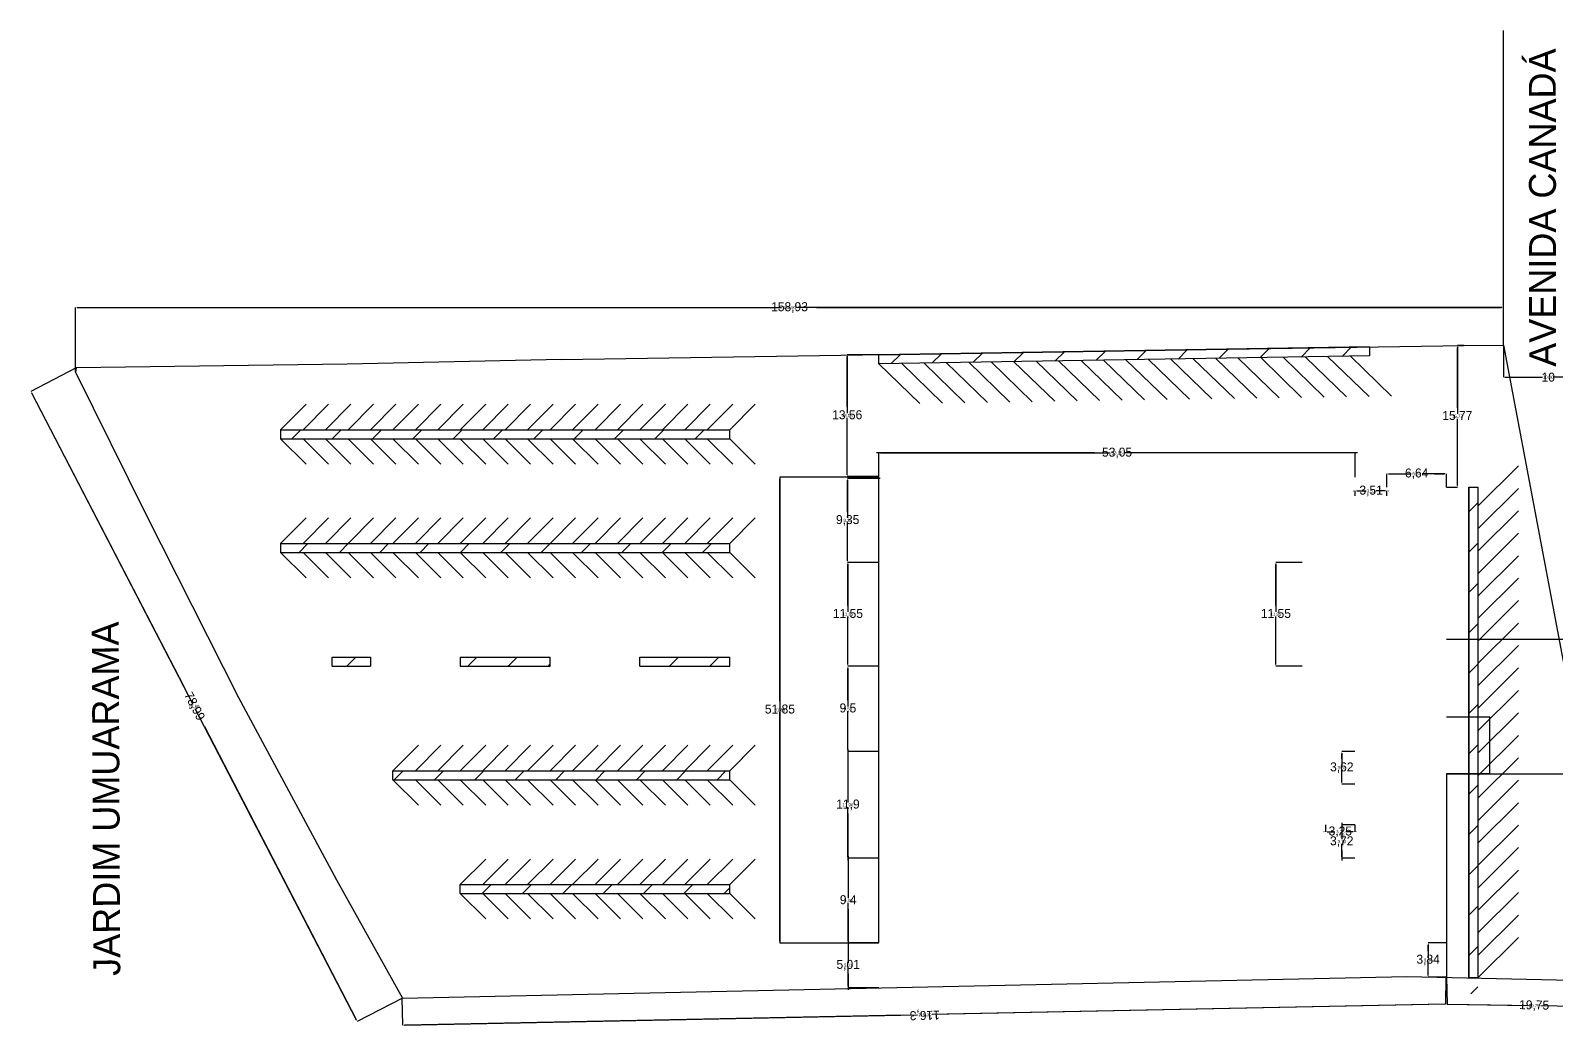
# Model space of a CAD drawing. Header units: metres. Extents: x -999 to 3200, y -1400 to 5056.
# Drawn here: x 1240.9 to 1410.8, y 4873.1 to 4983.9 of the extents above; entities that cross this region are included whole.
import ezdxf

# ---------------------------------------------------------------- set-up
doc = ezdxf.new("R2010")
doc.units = ezdxf.units.M
for name, color, linetype, true_color in [('0.1', 7, 'Continuous', 0x000001), ('ESQUADRIAS', 7, 'Continuous', 0x000002), ('Layer2', 7, 'Continuous', 0x000002), ('LINHA FINAS', 1, 'Continuous', 0x010c03), ('PLANIMETRIA', 7, 'Continuous', 0x000007), ('VEGETAÇÃO', 7, 'Continuous', 0x000062)]:
    doc.layers.add(name, color=color, linetype=linetype, true_color=true_color)

# ---------------------------------------------------------------- blocks, each defined once
blk = doc.blocks.new('_CLOSEDFILLED')
at = {"color": 0, "linetype": 'BYBLOCK'}
blk.add_solid([(-1, 0.16), (0, 0), (-1, -0.16)], dxfattribs=at)

msp = doc.modelspace()

# ---------------------------------------------------------------- hatches: boundary and pattern name
at = {"layer": 'LINHA FINAS'}
h = msp.add_hatch(dxfattribs=at)
h.set_pattern_fill('ANSI31', color=116)
h.paths.add_polyline_path([(1318.77, 4939.44), (1268.77, 4939.44), (1268.77, 4938.44), (1318.77, 4938.44), (1318.77, 4939.44)])
h = msp.add_hatch(dxfattribs=at)
h.set_pattern_fill('ANSI31', color=116)
h.paths.add_polyline_path([(1318.77, 4925.78), (1318.77, 4926.78), (1268.77, 4926.78), (1268.77, 4925.78), (1318.77, 4925.78)])
h = msp.add_hatch(dxfattribs=at)
h.set_pattern_fill('ANSI31', color=116)
h.paths.add_polyline_path([(1278.77, 4913.13), (1278.77, 4914.13), (1274.49, 4914.13), (1274.49, 4913.13), (1278.77, 4913.13)])
h = msp.add_hatch(dxfattribs=at)
h.set_pattern_fill('ANSI31', color=116)
h.paths.add_polyline_path([(1298.77, 4913.13), (1298.77, 4914.13), (1288.77, 4914.13), (1288.77, 4913.13), (1298.77, 4913.13)])
h = msp.add_hatch(dxfattribs=at)
h.set_pattern_fill('ANSI31', color=116)
h.paths.add_polyline_path([(1318.77, 4914.13), (1308.77, 4914.13), (1308.77, 4913.13), (1318.77, 4913.13), (1318.77, 4914.13)])
h = msp.add_hatch(dxfattribs=at)
h.set_pattern_fill('ANSI31', color=116)
h.paths.add_polyline_path([(1318.77, 4901.47), (1281.27, 4901.47), (1281.27, 4900.47), (1318.77, 4900.47), (1318.77, 4901.47)])
h = msp.add_hatch(dxfattribs=at)
h.set_pattern_fill('ANSI31', color=116)
h.paths.add_polyline_path([(1318.77, 4888.81), (1288.77, 4888.81), (1288.77, 4887.81), (1318.77, 4887.81), (1318.77, 4888.81)])
at = {"layer": 'VEGETAÇÃO'}
h = msp.add_hatch(dxfattribs=at)
h.set_pattern_fill('ANSI31', color=98)
h.paths.add_polyline_path([(1368.05, 4947.3), (1368.28, 4948.31), (1351.91, 4948.05), (1351.56, 4947.38), (1351.39, 4947.04), (1368.05, 4947.3)])
h.paths.add_polyline_path([(1379.71, 4947.49), (1379.49, 4948.01), (1379.29, 4948.48), (1368.28, 4948.31), (1368.05, 4947.3), (1379.71, 4947.49)])
h.paths.add_polyline_path([(1389.96, 4947.65), (1389.94, 4948.65), (1379.29, 4948.48), (1379.49, 4948.01), (1379.71, 4947.49), (1389.96, 4947.65)])
h.paths.add_polyline_path([(1351.39, 4947.04), (1351.56, 4947.38), (1351.91, 4948.05), (1335.32, 4947.79), (1335.34, 4946.79), (1351.39, 4947.04)])
h = msp.add_hatch(dxfattribs=at)
h.set_pattern_fill('ANSI31', color=98)
h.paths.add_polyline_path([(1402.05, 4909.34), (1401.05, 4909.59), (1401.05, 4893.21), (1401.72, 4892.86), (1402.05, 4892.68), (1402.05, 4909.34)])
h.paths.add_polyline_path([(1402.05, 4921), (1401.52, 4920.79), (1401.05, 4920.6), (1401.05, 4909.59), (1402.05, 4909.34), (1402.05, 4921)])
h.paths.add_polyline_path([(1402.05, 4931.25), (1401.05, 4931.25), (1401.05, 4920.6), (1401.52, 4920.79), (1402.05, 4921), (1402.05, 4931.25)])
h.paths.add_polyline_path([(1402.05, 4892.68), (1401.72, 4892.86), (1401.05, 4893.21), (1401.05, 4876.62), (1402.05, 4876.62), (1402.05, 4892.68)])

# ---------------------------------------------------------------- linework, layer by layer
at = {"color": 2}
for p, q in [((1245.95, 4945.85), (1245.95, 4953.04)), ((1246.2, 4953.04), (1322.42, 4953.04)), ((1328.42, 4953.04), (1404.63, 4953.04)), ((1404.88, 4948.84), (1404.88, 4953.04)), ((1400.53, 4948.81), (1399.76, 4948.81)), ((1399.76, 4941.89), (1399.76, 4948.56)), ((1404.88, 4948.84), (1404.88, 4945.28)), ((1335.38, 4947.79), (1331.84, 4947.79)), ((1331.84, 4941.98), (1331.84, 4947.54)), ((1246, 4946.31), (1240.97, 4943.7)), ((1405.13, 4945.28), (1408.88, 4945.28)), ((1241.08, 4943.48), (1257.98, 4910.85)), ((1331.84, 4934.48), (1331.84, 4940.04)), ((1399.76, 4933.29), (1399.76, 4939.96)), ((1359.38, 4936.85), (1335.1, 4936.85)), ((1335.35, 4934.17), (1335.35, 4936.85)), ((1388.65, 4936.85), (1364.38, 4936.85)), ((1388.4, 4934.17), (1388.4, 4936.85)), ((1324.35, 4934.17), (1324.35, 4934.17)), ((1324.35, 4909.21), (1324.35, 4933.92)), ((1335.35, 4934.23), (1331.84, 4934.23)), ((1335.5, 4934.02), (1331.89, 4934.02)), ((1331.89, 4930.31), (1331.89, 4933.77)), ((1391.91, 4933.04), (1391.91, 4934.53)), ((1392.16, 4934.53), (1393.23, 4934.53)), ((1397.23, 4934.53), (1398.3, 4934.53)), ((1398.55, 4933.04), (1398.55, 4934.53)), ((1398.55, 4933.04), (1399.76, 4933.04)), ((1388.16, 4932.62), (1388.15, 4932.62)), ((1388.4, 4932.07), (1388.4, 4932.62)), ((1391.91, 4932.07), (1391.91, 4932.62)), ((1392.16, 4932.62), (1392.16, 4932.62)), ((1331.89, 4924.92), (1331.89, 4928.38)), ((1335.35, 4924.67), (1331.89, 4924.67)), ((1335.29, 4924.67), (1331.92, 4924.67)), ((1382.5, 4924.67), (1379.56, 4924.67)), ((1331.92, 4919.86), (1331.92, 4924.42)), ((1379.56, 4919.86), (1379.56, 4924.42)), ((1331.92, 4913.37), (1331.92, 4917.93)), ((1379.56, 4913.37), (1379.56, 4917.93)), ((1335.35, 4913.12), (1331.92, 4913.12)), ((1335.29, 4913.12), (1331.92, 4913.12)), ((1331.92, 4909.34), (1331.92, 4912.87)), ((1382.5, 4913.12), (1379.56, 4913.12)), ((1260.28, 4906.41), (1277.19, 4873.79)), ((1324.35, 4882.57), (1324.35, 4907.28)), ((1331.92, 4903.87), (1331.92, 4907.4)), ((1331.92, 4903.87), (1331.92, 4898.64)), ((1335.35, 4903.62), (1331.92, 4903.62)), ((1335.35, 4903.62), (1331.92, 4903.62)), ((1388.35, 4903.62), (1386.9, 4903.62)), ((1386.9, 4902.78), (1386.9, 4903.37)), ((1386.9, 4900.24), (1386.9, 4900.84)), ((1388.35, 4899.99), (1386.9, 4899.99)), ((1331.92, 4896.7), (1331.92, 4891.47)), ((1386.89, 4895.69), (1386.89, 4894.55)), ((1385.1, 4895.44), (1385.1, 4894.67)), ((1388.35, 4895.44), (1386.89, 4895.44)), ((1388.35, 4895.44), (1388.35, 4894.67)), ((1386.89, 4892.61), (1386.89, 4891.47)), ((1335.35, 4891.72), (1331.92, 4891.72)), ((1331.95, 4891.97), (1331.95, 4887.99)), ((1335.35, 4891.72), (1331.95, 4891.72)), ((1388.35, 4891.72), (1386.89, 4891.72)), ((1331.95, 4886.05), (1331.95, 4882.07)), ((1324.35, 4882.32), (1324.35, 4882.32)), ((1331.95, 4882.57), (1331.95, 4880.79)), ((1335.35, 4882.32), (1331.95, 4882.32)), ((1335.35, 4882.32), (1331.95, 4882.32)), ((1398.55, 4882.32), (1396.51, 4882.32)), ((1396.51, 4881.37), (1396.51, 4882.07)), ((1331.95, 4878.85), (1331.95, 4877.07)), ((1396.51, 4878.73), (1396.51, 4879.43)), ((1335.35, 4877.32), (1331.95, 4877.32)), ((1398.55, 4878.48), (1396.51, 4878.48)), ((1398.49, 4878.48), (1398.44, 4875.49)), ((1398.55, 4878.48), (1398.61, 4875.49)), ((1282.33, 4876.17), (1277.3, 4873.56)), ((1282.28, 4876.14), (1282.34, 4873.15)), ((1398.36, 4875.49), (1342.97, 4874.37)), ((1398.69, 4875.49), (1405.81, 4875.36)), ((1337.98, 4874.27), (1282.59, 4873.16))]:
    msp.add_line(p, q, dxfattribs=at)
at = {"color": 7}
for p, q in [((1398.55, 4916.13, -102), (1517.27, 4916.13, -102)), ((1403.38, 4907.43, -102), (1398.55, 4907.43, -102)), ((1403.38, 4901.13, -102), (1403.38, 4907.43, -102)), ((1403.38, 4901.13, -102), (1398.55, 4901.13, -102)), ((1398.55, 4901.13, -102), (1468, 4901.13, -102)), ((1398.55, 4901.13, -102), (1398.55, 4878.48, -102))]:
    msp.add_line(p, q, dxfattribs=at)
msp.add_lwpolyline([(1335.35, 4934.17), (1324.35, 4934.17), (1324.35, 4882.32), (1335.35, 4882.32)], close=True, dxfattribs=at)
at = {"layer": '0.1', "color": 1}
for p, q in [((1389.97, 4948.65, -102), (1335.38, 4947.79, -102)), ((1389.99, 4947.65, -102), (1335.37, 4946.79, -102)), ((1335.37, 4946.79, -102), (1339.94, 4942.36, -102)), ((1337.87, 4946.83, -102), (1342.44, 4942.4, -102)), ((1340.37, 4946.87, -102), (1344.94, 4942.44, -102)), ((1342.87, 4946.91, -102), (1347.44, 4942.48, -102)), ((1345.37, 4946.95, -102), (1349.94, 4942.52, -102)), ((1347.87, 4946.99, -102), (1352.44, 4942.56, -102)), ((1350.37, 4947.03, -102), (1354.94, 4942.6, -102)), ((1352.87, 4947.07, -102), (1357.44, 4942.64, -102)), ((1355.37, 4947.1, -102), (1359.94, 4942.68, -102)), ((1357.87, 4947.14, -102), (1362.44, 4942.71, -102)), ((1360.37, 4947.18, -102), (1364.94, 4942.75, -102)), ((1362.87, 4947.22, -102), (1367.44, 4942.79, -102)), ((1365.37, 4947.26, -102), (1369.94, 4942.83, -102)), ((1367.87, 4947.3, -102), (1372.44, 4942.87, -102)), ((1370.37, 4947.34, -102), (1374.94, 4942.91, -102)), ((1372.87, 4947.38, -102), (1377.44, 4942.95, -102)), ((1375.37, 4947.42, -102), (1379.94, 4942.99, -102)), ((1377.87, 4947.46, -102), (1382.43, 4943.03, -102)), ((1380.36, 4947.5, -102), (1384.93, 4943.07, -102)), ((1382.86, 4947.53, -102), (1387.43, 4943.11, -102)), ((1385.36, 4947.57, -102), (1389.93, 4943.14, -102)), ((1387.86, 4947.61, -102), (1392.43, 4943.18, -102)), ((1402.05, 4930.91, -102), (1406.55, 4935.41, -102)), ((1401.05, 4933.04, -102), (1401.05, 4878.44, -102)), ((1402.05, 4933.04, -102), (1402.05, 4878.41, -102)), ((1402.05, 4928.41, -102), (1406.55, 4932.91, -102)), ((1402.05, 4925.91, -102), (1406.55, 4930.41, -102)), ((1402.05, 4923.41, -102), (1406.55, 4927.91, -102)), ((1402.05, 4920.91, -102), (1406.55, 4925.41, -102)), ((1402.05, 4918.41, -102), (1406.55, 4922.91, -102)), ((1402.05, 4915.91, -102), (1406.55, 4920.41, -102)), ((1402.05, 4913.41, -102), (1406.55, 4917.91, -102)), ((1402.05, 4910.91, -102), (1406.55, 4915.41, -102)), ((1402.05, 4908.41, -102), (1406.55, 4912.91, -102)), ((1402.05, 4905.91, -102), (1406.55, 4910.41, -102)), ((1402.05, 4903.41, -102), (1406.55, 4907.91, -102)), ((1402.05, 4900.91, -102), (1406.55, 4905.41, -102)), ((1402.05, 4898.41, -102), (1406.55, 4902.91, -102)), ((1402.05, 4895.91, -102), (1406.55, 4900.41, -102)), ((1402.05, 4893.41, -102), (1406.55, 4897.91, -102)), ((1402.05, 4890.91, -102), (1406.55, 4895.41, -102)), ((1402.05, 4888.41, -102), (1406.55, 4892.91, -102)), ((1402.05, 4885.91, -102), (1406.55, 4890.41, -102)), ((1402.05, 4883.41, -102), (1406.55, 4887.91, -102)), ((1402.05, 4880.91, -102), (1406.55, 4885.41, -102)), ((1402.05, 4878.41, -102), (1406.55, 4882.91, -102))]:
    msp.add_line(p, q, dxfattribs=at)
for points in [[(1389.97, 4948.65), (1389.99, 4947.65), (1335.37, 4946.79), (1335.35, 4947.79)], [(1389.97, 4948.65), (1389.99, 4947.65), (1335.37, 4946.79), (1335.35, 4947.79)], [(1401.05, 4933.04), (1402.05, 4933.04), (1402.05, 4878.41), (1401.05, 4878.41)], [(1401.05, 4933.04), (1402.05, 4933.04), (1402.05, 4878.41), (1401.05, 4878.41)]]:
    msp.add_lwpolyline(points, close=True, dxfattribs=at)
at = {"layer": 'Defpoints'}
for p in [(1404.88, 4953.04), (1399.76, 4948.81), (1400.53, 4948.81, -102), (1404.88, 4948.84, -102), (1404.88, 4948.84, -102), (1331.84, 4947.79), (1335.38, 4947.79, -102), (1245.95, 4945.85, -102), (1246, 4946.31, -102), (1335.35, 4936.85), (1324.35, 4934.17, -102), (1324.35, 4934.17), (1331.89, 4934.02), (1335.35, 4934.23), (1335.35, 4934.17, -102), (1335.5, 4934.02, -102), (1388.4, 4934.17, -102), (1391.91, 4933.04, -102), (1398.55, 4934.53), (1398.55, 4933.04, -102), (1398.55, 4933.04, -102), (1388.4, 4932.62), (1388.4, 4932.07, -102), (1391.91, 4932.07, -102), (1331.92, 4924.67), (1335.29, 4924.67), (1335.35, 4924.67, -102), (1379.56, 4924.67), (1382.5, 4924.67, -102), (1331.92, 4913.12), (1335.29, 4913.12), (1335.35, 4913.12, -102), (1382.5, 4913.12, -102), (1335.35, 4903.62, -102), (1335.35, 4903.62, -102), (1386.9, 4903.62), (1388.35, 4903.62, -102), (1388.35, 4899.99, -102), (1385.1, 4895.44, -102), (1385.1, 4894.67), (1388.35, 4895.44, -102), (1388.35, 4895.44, -102), (1331.92, 4891.72), (1335.35, 4891.72, -102), (1335.35, 4891.72, -102), (1386.89, 4891.72), (1388.35, 4891.72, -102), (1324.35, 4882.32, -102), (1331.95, 4882.32), (1335.35, 4882.32, -102), (1335.35, 4882.32, -102), (1396.51, 4882.32), (1398.55, 4882.32, -102), (1331.95, 4877.32), (1335.35, 4877.32, -102), (1398.49, 4878.48), (1398.55, 4878.48, -102), (1398.55, 4878.48, -102), (1282.28, 4876.14), (1282.33, 4876.17, -102), (1277.3, 4873.56), (1282.34, 4873.15)]:
    msp.add_point(p, dxfattribs=at)
at = {"layer": 'ESQUADRIAS', "color": 2}
for p, q in [((1268.77, 4939.44, -102), (1318.77, 4939.44, -102)), ((1268.77, 4939.44, -102), (1268.77, 4938.44, -102)), ((1268.77, 4938.44, -102), (1318.77, 4938.44, -102)), ((1318.77, 4938.44, -102), (1318.77, 4939.44, -102)), ((1268.77, 4926.78, -102), (1318.77, 4926.78, -102)), ((1268.77, 4926.78, -102), (1268.77, 4925.78, -102)), ((1318.77, 4925.78, -102), (1318.77, 4926.78, -102)), ((1268.77, 4925.78, -102), (1318.77, 4925.78, -102)), ((1274.49, 4914.13, -102), (1278.77, 4914.13, -102)), ((1274.49, 4913.13, -102), (1274.49, 4914.13, -102)), ((1274.49, 4913.13, -102), (1278.77, 4913.13, -102)), ((1278.77, 4914.13, -102), (1278.77, 4913.13, -102)), ((1288.77, 4914.13, -102), (1298.77, 4914.13, -102)), ((1288.77, 4914.13, -102), (1288.77, 4913.13, -102)), ((1288.77, 4913.13, -102), (1298.77, 4913.13, -102)), ((1298.77, 4913.13, -102), (1298.77, 4914.13, -102)), ((1308.77, 4914.13, -102), (1318.77, 4914.13, -102)), ((1308.77, 4913.13, -102), (1308.77, 4914.13, -102)), ((1308.77, 4913.13, -102), (1318.77, 4913.13, -102)), ((1318.77, 4913.13, -102), (1318.77, 4914.13, -102)), ((1281.27, 4901.47, -102), (1318.77, 4901.47, -102)), ((1281.27, 4900.47, -102), (1281.27, 4901.47, -102)), ((1318.77, 4900.47, -102), (1318.77, 4901.47, -102)), ((1281.27, 4900.47, -102), (1318.77, 4900.47, -102)), ((1288.77, 4888.81, -102), (1318.77, 4888.81, -102)), ((1288.77, 4887.81, -102), (1288.77, 4888.81, -102)), ((1318.77, 4887.81, -102), (1318.77, 4888.81, -102)), ((1288.77, 4887.81, -102), (1318.77, 4887.81, -102))]:
    msp.add_line(p, q, dxfattribs=at)
at = {"layer": 'Layer2'}
for p, q in [((1246.13, 4953.04), (1324.51, 4953.04)), ((1404.7, 4953.04), (1326.33, 4953.04)), ((1399.76, 4948.63), (1399.76, 4941.19)), ((1331.84, 4947.61), (1331.84, 4941.28)), ((1405.06, 4945.28), (1409.24, 4945.28)), ((1414.7, 4945.28), (1410.53, 4945.28)), ((1241.05, 4943.54), (1259, 4908.9)), ((1331.84, 4934.41), (1331.84, 4940.75)), ((1399.76, 4933.22), (1399.76, 4940.66)), ((1335.53, 4936.85), (1361.12, 4936.85)), ((1388.22, 4936.85), (1362.64, 4936.85)), ((1324.35, 4933.99), (1324.35, 4908.51)), ((1331.89, 4933.84), (1331.89, 4929.61)), ((1392.09, 4934.53), (1394.62, 4934.53)), ((1398.37, 4934.53), (1395.85, 4934.53)), ((1388.58, 4932.62), (1389.6, 4932.62)), ((1391.73, 4932.62), (1390.71, 4932.62)), ((1331.89, 4924.85), (1331.89, 4929.08)), ((1331.92, 4924.49), (1331.92, 4919.16)), ((1379.56, 4924.49), (1379.56, 4919.16)), ((1331.92, 4913.3), (1331.92, 4918.63)), ((1379.56, 4913.3), (1379.56, 4918.63)), ((1331.92, 4912.94), (1331.92, 4908.63)), ((1277.22, 4873.72), (1259.27, 4908.37)), ((1324.35, 4882.5), (1324.35, 4907.98)), ((1331.92, 4903.8), (1331.92, 4908.1)), ((1331.92, 4903.44), (1331.92, 4897.93)), ((1386.9, 4903.44), (1386.9, 4902.07)), ((1386.9, 4900.17), (1386.9, 4901.54)), ((1331.92, 4891.9), (1331.92, 4897.4)), ((1385.28, 4894.67), (1386.11, 4894.67)), ((1386.89, 4895.26), (1386.89, 4893.85)), ((1388.17, 4894.67), (1387.34, 4894.67)), ((1386.89, 4891.9), (1386.89, 4893.32)), ((1331.95, 4891.54), (1331.95, 4887.29)), ((1331.95, 4882.5), (1331.95, 4886.76)), ((1331.95, 4882.14), (1331.95, 4880.08)), ((1396.51, 4882.14), (1396.51, 4880.66)), ((1331.95, 4877.5), (1331.95, 4879.55)), ((1396.51, 4878.66), (1396.51, 4880.13)), ((1398.43, 4875.49), (1341.29, 4874.34)), ((1398.62, 4875.49), (1407.58, 4875.32)), ((1418, 4875.13), (1409.04, 4875.3)), ((1282.52, 4873.16), (1339.66, 4874.3))]:
    msp.add_line(p, q, dxfattribs=at)
for points in [[(1246.13, 4953.07), (1246.13, 4953.01), (1245.95, 4953.04)], [(1404.7, 4953.07), (1404.7, 4953.01), (1404.88, 4953.04)], [(1399.73, 4948.63), (1399.79, 4948.63), (1399.76, 4948.81)], [(1331.81, 4947.61), (1331.87, 4947.61), (1331.84, 4947.79)], [(1405.06, 4945.31), (1405.06, 4945.25), (1404.88, 4945.28)], [(1241.07, 4943.56), (1241.02, 4943.53), (1240.97, 4943.7)], [(1335.53, 4936.88), (1335.53, 4936.82), (1335.35, 4936.85)], [(1388.22, 4936.88), (1388.22, 4936.82), (1388.4, 4936.85)], [(1324.32, 4933.99), (1324.38, 4933.99), (1324.35, 4934.17)], [(1331.81, 4934.41), (1331.87, 4934.41), (1331.84, 4934.23)], [(1331.86, 4933.84), (1331.92, 4933.84), (1331.89, 4934.02)], [(1392.09, 4934.56), (1392.09, 4934.5), (1391.91, 4934.53)], [(1398.37, 4934.56), (1398.37, 4934.5), (1398.55, 4934.53)], [(1399.73, 4933.22), (1399.79, 4933.22), (1399.76, 4933.04)], [(1388.58, 4932.65), (1388.58, 4932.59), (1388.4, 4932.62)], [(1391.73, 4932.65), (1391.73, 4932.59), (1391.91, 4932.62)], [(1331.86, 4924.85), (1331.92, 4924.85), (1331.89, 4924.67)], [(1331.89, 4924.49), (1331.95, 4924.49), (1331.92, 4924.67)], [(1379.53, 4924.49), (1379.59, 4924.49), (1379.56, 4924.67)], [(1331.89, 4913.3), (1331.95, 4913.3), (1331.92, 4913.12)], [(1331.89, 4912.94), (1331.95, 4912.94), (1331.92, 4913.12)], [(1379.53, 4913.3), (1379.59, 4913.3), (1379.56, 4913.12)], [(1331.89, 4903.8), (1331.95, 4903.8), (1331.92, 4903.62)], [(1331.89, 4903.44), (1331.95, 4903.44), (1331.92, 4903.62)], [(1386.87, 4903.44), (1386.93, 4903.44), (1386.9, 4903.62)], [(1386.87, 4900.17), (1386.93, 4900.17), (1386.9, 4899.99)], [(1385.28, 4894.7), (1385.28, 4894.64), (1385.1, 4894.67)], [(1386.86, 4895.26), (1386.92, 4895.26), (1386.89, 4895.44)], [(1388.17, 4894.7), (1388.17, 4894.64), (1388.35, 4894.67)], [(1331.89, 4891.9), (1331.95, 4891.9), (1331.92, 4891.72)], [(1331.92, 4891.54), (1331.98, 4891.54), (1331.95, 4891.72)], [(1386.86, 4891.9), (1386.92, 4891.9), (1386.89, 4891.72)], [(1324.32, 4882.5), (1324.38, 4882.5), (1324.35, 4882.32)], [(1331.92, 4882.5), (1331.98, 4882.5), (1331.95, 4882.32)], [(1331.92, 4882.14), (1331.98, 4882.14), (1331.95, 4882.32)], [(1396.48, 4882.14), (1396.54, 4882.14), (1396.51, 4882.32)], [(1396.48, 4878.66), (1396.54, 4878.66), (1396.51, 4878.48)], [(1331.92, 4877.5), (1331.98, 4877.5), (1331.95, 4877.32)], [(1398.43, 4875.52), (1398.44, 4875.46), (1398.61, 4875.49)], [(1398.62, 4875.52), (1398.62, 4875.46), (1398.44, 4875.49)], [(1277.24, 4873.74), (1277.19, 4873.71), (1277.3, 4873.56)], [(1282.52, 4873.19), (1282.52, 4873.13), (1282.34, 4873.15)]]:
    msp.add_solid(points, dxfattribs=at)
at = {"layer": 'LINHA FINAS', "color": 1, "true_color": 0x010c03}
for p, q in [((1268.77, 4939.44, -102), (1271.6, 4942.27, -102)), ((1271.27, 4939.44, -102), (1274.1, 4942.27, -102)), ((1273.77, 4939.44, -102), (1276.6, 4942.27, -102)), ((1276.27, 4939.44, -102), (1279.1, 4942.27, -102)), ((1278.77, 4939.44, -102), (1281.6, 4942.27, -102)), ((1281.27, 4939.44, -102), (1284.1, 4942.27, -102)), ((1283.77, 4939.44, -102), (1286.6, 4942.27, -102)), ((1286.27, 4939.44, -102), (1289.1, 4942.27, -102)), ((1288.77, 4939.44, -102), (1291.6, 4942.27, -102)), ((1291.27, 4939.44, -102), (1294.1, 4942.27, -102)), ((1293.77, 4939.44, -102), (1296.6, 4942.27, -102)), ((1296.27, 4939.44, -102), (1299.1, 4942.27, -102)), ((1298.77, 4939.44, -102), (1301.6, 4942.27, -102)), ((1301.27, 4939.44, -102), (1304.1, 4942.27, -102)), ((1303.77, 4939.44, -102), (1306.6, 4942.27, -102)), ((1306.27, 4939.44, -102), (1309.1, 4942.27, -102)), ((1308.77, 4939.44, -102), (1311.6, 4942.27, -102)), ((1311.27, 4939.44, -102), (1314.1, 4942.27, -102)), ((1313.77, 4939.44, -102), (1316.6, 4942.27, -102)), ((1316.27, 4939.44, -102), (1319.1, 4942.27, -102)), ((1318.77, 4939.44, -102), (1321.6, 4942.27, -102)), ((1268.77, 4938.44, -102), (1271.6, 4935.61, -102)), ((1271.27, 4938.44, -102), (1274.1, 4935.61, -102)), ((1273.77, 4938.44, -102), (1276.6, 4935.61, -102)), ((1276.27, 4938.44, -102), (1279.1, 4935.61, -102)), ((1278.77, 4938.44, -102), (1281.6, 4935.61, -102)), ((1281.27, 4938.44, -102), (1284.1, 4935.61, -102)), ((1283.77, 4938.44, -102), (1286.6, 4935.61, -102)), ((1286.27, 4938.44, -102), (1289.1, 4935.61, -102)), ((1288.77, 4938.44, -102), (1291.6, 4935.61, -102)), ((1291.27, 4938.44, -102), (1294.1, 4935.61, -102)), ((1293.77, 4938.44, -102), (1296.6, 4935.61, -102)), ((1296.27, 4938.44, -102), (1299.1, 4935.61, -102)), ((1298.77, 4938.44, -102), (1301.6, 4935.61, -102)), ((1301.27, 4938.44, -102), (1304.1, 4935.61, -102)), ((1303.77, 4938.44, -102), (1306.6, 4935.61, -102)), ((1306.27, 4938.44, -102), (1309.1, 4935.61, -102)), ((1308.77, 4938.44, -102), (1311.6, 4935.61, -102)), ((1311.27, 4938.44, -102), (1314.1, 4935.61, -102)), ((1313.77, 4938.44, -102), (1316.6, 4935.61, -102)), ((1316.27, 4938.44, -102), (1319.1, 4935.61, -102)), ((1318.77, 4938.44, -102), (1321.6, 4935.61, -102)), ((1268.77, 4926.78, -102), (1271.6, 4929.61, -102)), ((1271.27, 4926.78, -102), (1274.1, 4929.61, -102)), ((1273.77, 4926.78, -102), (1276.6, 4929.61, -102)), ((1276.27, 4926.78, -102), (1279.1, 4929.61, -102)), ((1278.77, 4926.78, -102), (1281.6, 4929.61, -102)), ((1281.27, 4926.78, -102), (1284.1, 4929.61, -102)), ((1283.77, 4926.78, -102), (1286.6, 4929.61, -102)), ((1286.27, 4926.78, -102), (1289.1, 4929.61, -102)), ((1288.77, 4926.78, -102), (1291.6, 4929.61, -102)), ((1291.27, 4926.78, -102), (1294.1, 4929.61, -102)), ((1293.77, 4926.78, -102), (1296.6, 4929.61, -102)), ((1296.27, 4926.78, -102), (1299.1, 4929.61, -102)), ((1298.77, 4926.78, -102), (1301.6, 4929.61, -102)), ((1301.27, 4926.78, -102), (1304.1, 4929.61, -102)), ((1303.77, 4926.78, -102), (1306.6, 4929.61, -102)), ((1306.27, 4926.78, -102), (1309.1, 4929.61, -102)), ((1308.77, 4926.78, -102), (1311.6, 4929.61, -102)), ((1311.27, 4926.78, -102), (1314.1, 4929.61, -102)), ((1313.77, 4926.78, -102), (1316.6, 4929.61, -102)), ((1316.27, 4926.78, -102), (1319.1, 4929.61, -102)), ((1318.77, 4926.78, -102), (1321.6, 4929.61, -102)), ((1268.77, 4925.78, -102), (1271.6, 4922.96, -102)), ((1271.27, 4925.78, -102), (1274.1, 4922.96, -102)), ((1273.77, 4925.78, -102), (1276.6, 4922.96, -102)), ((1276.27, 4925.78, -102), (1279.1, 4922.96, -102)), ((1278.77, 4925.78, -102), (1281.6, 4922.96, -102)), ((1281.27, 4925.78, -102), (1284.1, 4922.96, -102)), ((1283.77, 4925.78, -102), (1286.6, 4922.96, -102)), ((1286.27, 4925.78, -102), (1289.1, 4922.96, -102)), ((1288.77, 4925.78, -102), (1291.6, 4922.96, -102)), ((1291.27, 4925.78, -102), (1294.1, 4922.96, -102)), ((1293.77, 4925.78, -102), (1296.6, 4922.96, -102)), ((1296.27, 4925.78, -102), (1299.1, 4922.96, -102)), ((1298.77, 4925.78, -102), (1301.6, 4922.96, -102)), ((1301.27, 4925.78, -102), (1304.1, 4922.96, -102)), ((1303.77, 4925.78, -102), (1306.6, 4922.96, -102)), ((1306.27, 4925.78, -102), (1309.1, 4922.96, -102)), ((1308.77, 4925.78, -102), (1311.6, 4922.96, -102)), ((1311.27, 4925.78, -102), (1314.1, 4922.96, -102)), ((1313.77, 4925.78, -102), (1316.6, 4922.96, -102)), ((1316.27, 4925.78, -102), (1319.1, 4922.96, -102)), ((1318.77, 4925.78, -102), (1321.6, 4922.96, -102)), ((1281.27, 4901.47, -102), (1284.1, 4904.3, -102)), ((1283.77, 4901.47, -102), (1286.6, 4904.3, -102)), ((1286.27, 4901.47, -102), (1289.1, 4904.3, -102)), ((1288.77, 4901.47, -102), (1291.6, 4904.3, -102)), ((1291.27, 4901.47, -102), (1294.1, 4904.3, -102)), ((1293.77, 4901.47, -102), (1296.6, 4904.3, -102)), ((1296.27, 4901.47, -102), (1299.1, 4904.3, -102)), ((1298.77, 4901.47, -102), (1301.6, 4904.3, -102)), ((1301.27, 4901.47, -102), (1304.1, 4904.3, -102)), ((1303.77, 4901.47, -102), (1306.6, 4904.3, -102)), ((1306.27, 4901.47, -102), (1309.1, 4904.3, -102)), ((1308.77, 4901.47, -102), (1311.6, 4904.3, -102)), ((1311.27, 4901.47, -102), (1314.1, 4904.3, -102)), ((1313.77, 4901.47, -102), (1316.6, 4904.3, -102)), ((1316.27, 4901.47, -102), (1319.1, 4904.3, -102)), ((1318.77, 4901.47, -102), (1321.6, 4904.3, -102)), ((1281.27, 4900.47, -102), (1284.1, 4897.64, -102)), ((1283.77, 4900.47, -102), (1286.6, 4897.64, -102)), ((1286.27, 4900.47, -102), (1289.1, 4897.64, -102)), ((1288.77, 4900.47, -102), (1291.6, 4897.64, -102)), ((1291.27, 4900.47, -102), (1294.1, 4897.64, -102)), ((1293.77, 4900.47, -102), (1296.6, 4897.64, -102)), ((1296.27, 4900.47, -102), (1299.1, 4897.64, -102)), ((1298.77, 4900.47, -102), (1301.6, 4897.64, -102)), ((1301.27, 4900.47, -102), (1304.1, 4897.64, -102)), ((1303.77, 4900.47, -102), (1306.6, 4897.64, -102)), ((1306.27, 4900.47, -102), (1309.1, 4897.64, -102)), ((1308.77, 4900.47, -102), (1311.6, 4897.64, -102)), ((1311.27, 4900.47, -102), (1314.1, 4897.64, -102)), ((1313.77, 4900.47, -102), (1316.6, 4897.64, -102)), ((1316.27, 4900.47, -102), (1319.1, 4897.64, -102)), ((1318.77, 4900.47, -102), (1321.6, 4897.64, -102)), ((1288.77, 4888.81, -102), (1291.6, 4891.64, -102)), ((1291.27, 4888.81, -102), (1294.1, 4891.64, -102)), ((1293.77, 4888.81, -102), (1296.6, 4891.64, -102)), ((1296.27, 4888.81, -102), (1299.1, 4891.64, -102)), ((1298.77, 4888.81, -102), (1301.6, 4891.64, -102)), ((1301.27, 4888.81, -102), (1304.1, 4891.64, -102)), ((1303.77, 4888.81, -102), (1306.6, 4891.64, -102)), ((1306.27, 4888.81, -102), (1309.1, 4891.64, -102)), ((1308.77, 4888.81, -102), (1311.6, 4891.64, -102)), ((1311.27, 4888.81, -102), (1314.1, 4891.64, -102)), ((1313.77, 4888.81, -102), (1316.6, 4891.64, -102)), ((1316.27, 4888.81, -102), (1319.1, 4891.64, -102)), ((1318.77, 4888.81, -102), (1321.6, 4891.64, -102)), ((1288.77, 4887.81, -102), (1291.6, 4884.98, -102)), ((1291.27, 4887.81, -102), (1294.1, 4884.98, -102)), ((1293.77, 4887.81, -102), (1296.6, 4884.98, -102)), ((1296.27, 4887.81, -102), (1299.1, 4884.98, -102)), ((1298.77, 4887.81, -102), (1301.6, 4884.98, -102)), ((1301.27, 4887.81, -102), (1304.1, 4884.98, -102)), ((1303.77, 4887.81, -102), (1306.6, 4884.98, -102)), ((1306.27, 4887.81, -102), (1309.1, 4884.98, -102)), ((1308.77, 4887.81, -102), (1311.6, 4884.98, -102)), ((1311.27, 4887.81, -102), (1314.1, 4884.98, -102)), ((1313.77, 4887.81, -102), (1316.6, 4884.98, -102)), ((1316.27, 4887.81, -102), (1319.1, 4884.98, -102)), ((1318.77, 4887.81, -102), (1321.6, 4884.98, -102))]:
    msp.add_line(p, q, dxfattribs=at)
at = {"layer": 'PLANIMETRIA', "color": 7}
for q in [(1404.88, 4983.88, -102), (1418.24, 4878.05, -102)]:
    msp.add_line((1404.88, 4948.84, -102), q, dxfattribs=at)
for points in [[(1300.04, 4947.24), (1400.53, 4948.81), (1404.88, 4948.84)], [(1300.04, 4947.24), (1288.09, 4946.99), (1276.17, 4946.72), (1246, 4946.31)], [(1246, 4946.31), (1245.95, 4945.85), (1253.78, 4930.02), (1264.09, 4909.64), (1275, 4889.34), (1282.33, 4876.17), (1394.13, 4878.58)], [(1394.13, 4878.58), (1417.45, 4878.06)]]:
    msp.add_lwpolyline(points, dxfattribs=at)

# ---------------------------------------------------------------- block references
at = {"layer": 'Layer2', "color": 2, "xscale": 0.25, "yscale": 0.25}
for p, rotation in [((1245.95, 4953.04), 180), ((1399.76, 4948.81), 90), ((1331.84, 4947.79), 90), ((1404.88, 4945.28), 180), ((1240.97, 4943.7), 117.3859597879823), ((1388.4, 4936.85), 180), ((1324.35, 4934.17), 90), ((1331.84, 4934.23), 270), ((1331.89, 4934.02), 90), ((1391.91, 4934.53), 180), ((1399.76, 4933.04), 270), ((1391.91, 4932.62), 180), ((1331.89, 4924.67), 270), ((1331.92, 4924.67), 90), ((1379.56, 4924.67), 90), ((1331.92, 4913.12), 270), ((1331.92, 4913.12), 90), ((1379.56, 4913.12), 270), ((1331.92, 4903.62), 270), ((1331.92, 4903.62), 270), ((1386.9, 4903.62), 90), ((1386.9, 4899.99), 270), ((1386.89, 4895.44), 270), ((1388.35, 4894.67), 180), ((1331.92, 4891.72), 90), ((1331.95, 4891.72), 270), ((1386.89, 4891.72), 90), ((1324.35, 4882.32), 270), ((1331.95, 4882.32), 270), ((1331.95, 4882.32), 90), ((1396.51, 4882.32), 90), ((1396.51, 4878.48), 270), ((1331.95, 4877.32), 90), ((1398.61, 4875.49), 1.1521880186713247), ((1398.44, 4875.49), 178.9427208978093), ((1277.3, 4873.56), -62.614040212017706), ((1282.34, 4873.15), -178.84781198132868)]:
    msp.add_blockref('_CLOSEDFILLED', p, dxfattribs=dict(at, rotation=rotation))
for p in [(1404.88, 4953.04), (1335.35, 4936.85), (1398.55, 4934.53), (1388.4, 4932.62), (1385.1, 4894.67)]:
    msp.add_blockref('_CLOSEDFILLED', p, dxfattribs=at)

# ---------------------------------------------------------------- texts
at = {"color": 7, "char_height": 3, "width": 57.0565, "attachment_point": 1}
for s, insert, rotation in [('AVENIDA CANADÁ', (1407.76, 4946.44), 90.0696), ('JARDIM UMUARAMA', (1247.92, 4878.63, -102), 90.2563)]:
    msp.add_mtext(s, dxfattribs=dict(at, insert=insert, rotation=rotation))
at = {"layer": 'Layer2', "color": 2, "char_height": 1, "attachment_point": 5}
for s, insert in [('158,93', (1325.42, 4953.04)), ('10', (1409.88, 4945.28)), ('13,56', (1331.84, 4941.01)), ('15,77', (1399.76, 4940.93)), ('53,05', (1361.88, 4936.85)), ('6,64', (1395.23, 4934.53)), ('3,51', (1390.16, 4932.62)), ('9,35', (1331.89, 4929.34)), ('11,55', (1331.92, 4918.89)), ('11,55', (1379.56, 4918.89)), ('51,85', (1324.35, 4908.25)), ('9,5', (1331.92, 4908.37)), ('3,62', (1386.9, 4901.81)), ('11,9', (1331.92, 4897.67)), ('3,25', (1386.73, 4894.67)), ('3,72', (1386.89, 4893.58)), ('9,4', (1331.95, 4887.02)), ('5,01', (1331.95, 4879.82)), ('3,84', (1396.51, 4880.4))]:
    msp.add_mtext(s, dxfattribs=dict(at, insert=insert))
at = {"layer": 'Layer2', "char_height": 0.35, "attachment_point": 5}
for s, insert in [('\\A1;158.93', (1325.42, 4953.04)), ('\\A1;10.00', (1409.88, 4945.28)), ('\\A1;13.56', (1331.84, 4941.01)), ('\\A1;15.77', (1399.76, 4940.93)), ('\\A1;53.05', (1361.88, 4936.85)), ('\\A1;6.64', (1395.23, 4934.53)), ('\\A1;3.51', (1390.16, 4932.62)), ('\\A1;9.35', (1331.89, 4929.34)), ('\\A1;11.55', (1331.92, 4918.89)), ('\\A1;11.55', (1379.56, 4918.89)), ('\\A1;78.99', (1259.13, 4908.63)), ('\\A1;51.85', (1324.35, 4908.25)), ('\\A1;9.50', (1331.92, 4908.37)), ('\\A1;3.63', (1386.9, 4901.81)), ('\\A1;11.90', (1331.92, 4897.67)), ('\\A1;3.25', (1386.73, 4894.67)), ('\\A1;3.73', (1386.89, 4893.58)), ('\\A1;9.40', (1331.95, 4887.02)), ('\\A1;3.84', (1396.51, 4880.4)), ('\\A1;5.01', (1331.95, 4879.82)), ('\\A1;19.75', (1408.31, 4875.31)), ('\\A1;116.30', (1340.48, 4874.32))]:
    msp.add_mtext(s, dxfattribs=dict(at, insert=insert))
at = {"layer": 'Layer2', "color": 2, "char_height": 1, "attachment_point": 5}
for s, insert, rotation in [('78,99', (1259.13, 4908.63), 297.386), ('19,75', (1408.31, 4875.31), 358.9427), ('116,3', (1340.48, 4874.32), 181.1522)]:
    msp.add_mtext(s, dxfattribs=dict(at, insert=insert, rotation=rotation))

doc.saveas('drawing.dxf')
